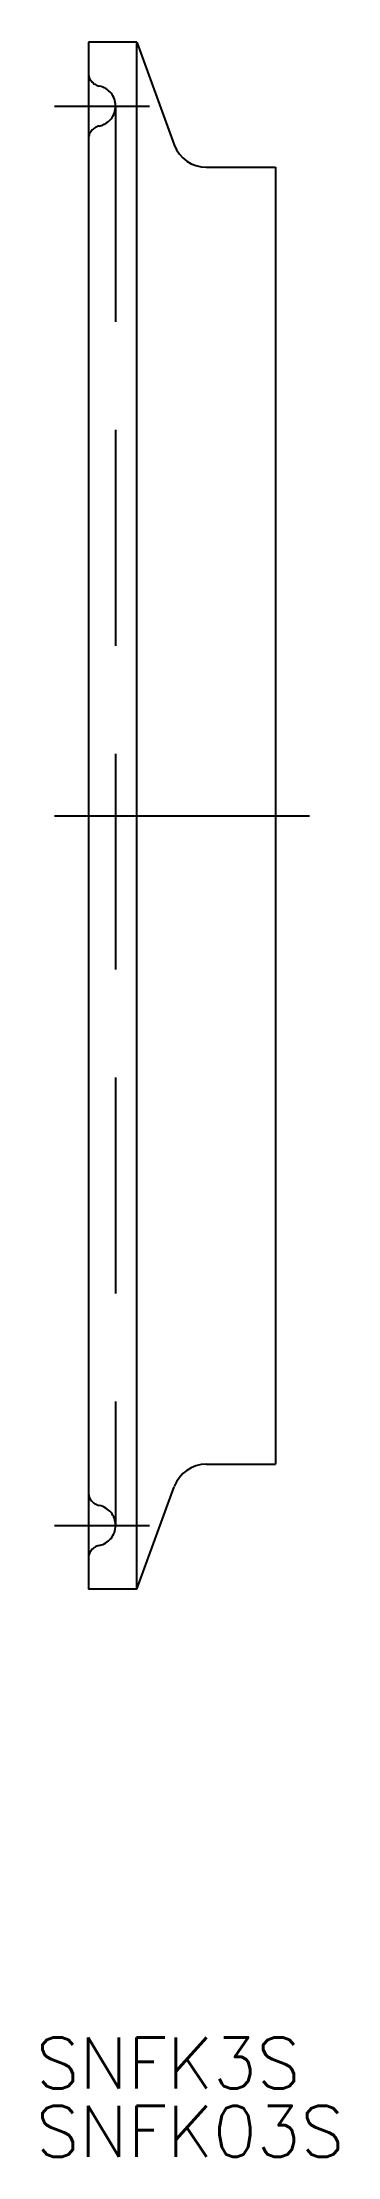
# Model space of a CAD drawing. Extents: x -3 to 15, y -79 to 45.
import ezdxf

# ---------------------------------------------------------------- set-up
doc = ezdxf.new("R2010")
doc.units = 0
doc.linetypes.add('CENTER', pattern=[50.8, 31.75, -6.35, 6.35, -6.35])
doc.linetypes.add('DASHED', pattern=[19.05, 12.7, -6.35])
doc.layers.get('0').update_dxf_attribs({"linetype": 'CONTINUOUS'})
doc.layers.add('CENTER', color=1, linetype='CENTER')
doc.styles.get("Standard").update_dxf_attribs({"font": 'txt.shx', "height": 3, "bigfont": 'bigfont.shx'})

msp = doc.modelspace()

# ---------------------------------------------------------------- linework, layer by layer
at = {"color": 7, "linetype": 'CONTINUOUS'}
for p, q in [((0, 45.5), (0, -45.5)), ((2.85, 45.5), (0, 45.5)), ((2.85, -45.5), (2.85, 45.5)), ((2.85, 45.5), (5.05, 39.47)), ((6.93, 38.15), (11, 38.15)), ((11, 38.15), (11, -38.15)), ((6.93, -38.15), (11, -38.15)), ((2.85, -45.5), (5.05, -39.47)), ((2.85, -45.5), (0, -45.5))]:
    msp.add_line(p, q, dxfattribs=at)
at = {"color": 3, "linetype": 'DASHED'}
msp.add_line((1.6, 41.75), (1.6, -41.75), dxfattribs=at)
for centre, radius, start, end in [((0.8, 43.71), 0.8, 180, 258.463), ((0.4, 41.75), 1.2, 281.537, 78.463), ((0.8, 39.79), 0.8, 101.537, 180), ((0.8, -39.79), 0.8, 180, 258.463), ((0.4, -41.75), 1.2, 281.537, 78.463), ((0.8, -43.71), 0.8, 101.537, 180)]:
    msp.add_arc(centre, radius, start, end, dxfattribs=at)
at = {"color": 7, "linetype": 'CONTINUOUS'}
for centre, start, end in [((6.93, 40.15), 200, 270), ((6.93, -40.15), 90, 160)]:
    msp.add_arc(centre, 2, start, end, dxfattribs=at)
at = {"layer": 'CENTER', "color": 1, "linetype": 'CENTER'}
for p, q in [((-2, 41.75), (3.6, 41.75)), ((-2, 0), (13, 0)), ((-2, -41.75), (3.6, -41.75))]:
    msp.add_line(p, q, dxfattribs=at)

# ---------------------------------------------------------------- texts
at = {"color": 7, "linetype": 'CONTINUOUS'}
for s, p in [('SNFK3S', (-3.09, -74.87)), ('SNFK03S', (-3.09, -78.89))]:
    msp.add_text(s, height=3, dxfattribs=at).set_placement(p)

doc.saveas('drawing.dxf')
